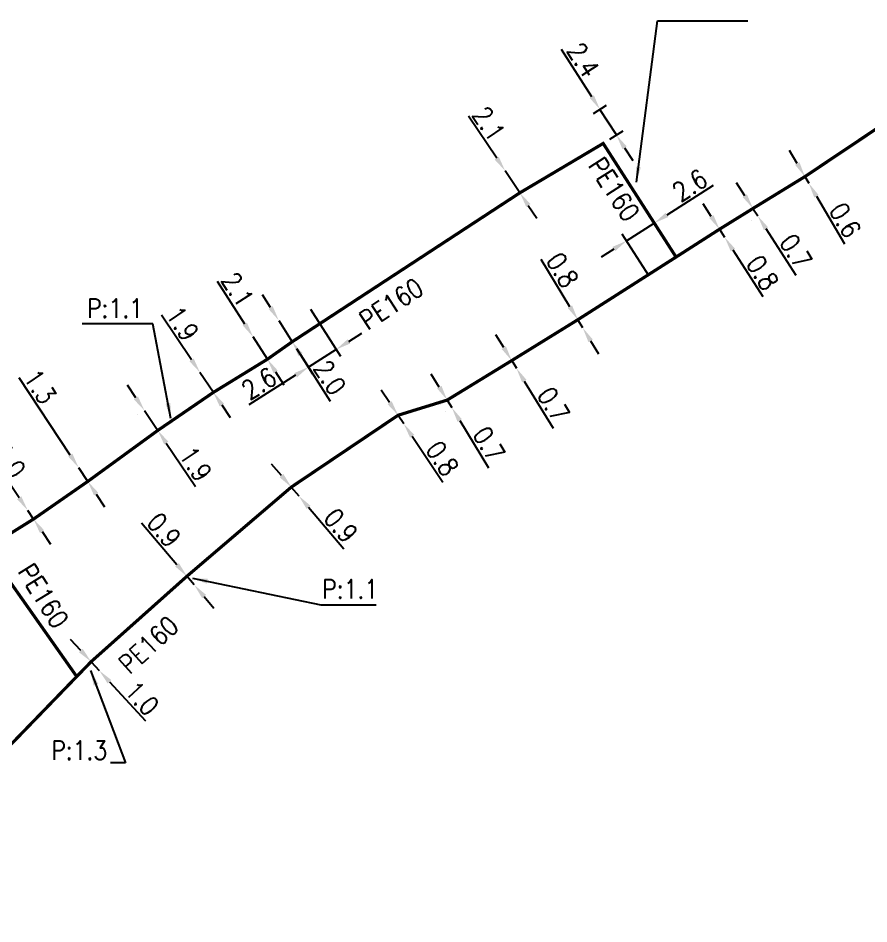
# Model space of a CAD drawing. Header units: millimetres. Extents: x 150994 to 151987, y 125997 to 127005.
# Drawn here: x 151358.4 to 151425.7, y 126854 to 126925.6 of the extents above; entities that cross this region are included whole.
import ezdxf

# ---------------------------------------------------------------- set-up
doc = ezdxf.new("R2010")
doc.units = ezdxf.units.MM
doc.header["$PDMODE"] = 34
doc.linetypes.add('L_100_PE', pattern=[14, 10, -1.5, 1, -1.5])
doc.layers.get('Defpoints').update_dxf_attribs({"linetype": 'CONTINUOUS'})
doc.layers.add('L_140', color=3, linetype='CONTINUOUS')
doc.styles.get("Standard").update_dxf_attribs({"font": 'romans.shx', "width": 0.85})
doc.dimstyles.get("Standard").update_dxf_attribs({"dimtxt": 1.5, "dimasz": 1.2, "dimexe": 0.625, "dimexo": 0.625, "dimgap": 0.25, "dimtad": 1, "dimdec": 1, "dimzin": 0, "dimdsep": 46, "dimtxsty": 'Standard', "dimcen": -0.5, "dimadec": 0, "dimazin": 0, "dimtfac": 1, "dimtdec": 1, "dimtmove": 0, "dimatfit": 3, "dimfxl": 0, "dimtolj": 1, "dimtzin": 0, "dimarcsym": 0})

# ---------------------------------------------------------------- blocks, each defined once
blk = doc.blocks.new('*D822')
at = {"layer": 'Defpoints', "color": 0, "linetype": 'Continuous', "transparency": 16777216}
for p in [(151364.213, 126874.737), (151364.856, 126874.038), (151364.856, 126874.038)]:
    blk.add_point(p, dxfattribs=at)
at = {"layer": 'L_140', "color": 0, "linetype": 'Continuous', "lineweight": -2, "transparency": 16777216}
for p, q in [((151363.401, 126875.621), (151362.589, 126876.505)), ((151364.213, 126874.737), (151364.856, 126874.038)), ((151365.667, 126873.154), (151368.502, 126870.069))]:
    blk.add_line(p, q, dxfattribs=at)
at = {"layer": 'L_140', "color": 0, "linetype": 'Continuous', "transparency": 16777216}
for points in [[(151363.548, 126875.756), (151363.254, 126875.486), (151364.213, 126874.737)], [(151365.815, 126873.29), (151365.52, 126873.019), (151364.856, 126874.038)]]:
    blk.add_solid(points, dxfattribs=at)
at = {"layer": 'L_140', "color": 0, "linetype": 'Continuous', "transparency": 16777216, "insert": (151368.227, 126871.846), "char_height": 1.5, "attachment_point": 5, "rotation": 312.57515}
blk.add_mtext('\\A1;1.0', dxfattribs=at)
blk = doc.blocks.new('*D823')
at = {"layer": 'Defpoints', "color": 0, "linetype": 'Continuous', "transparency": 16777216}
for p in [(151371.782, 126881.491), (151372.367, 126880.807), (151372.367, 126880.807)]:
    blk.add_point(p, dxfattribs=at)
at = {"layer": 'L_140', "color": 0, "linetype": 'Continuous', "lineweight": -2, "transparency": 16777216}
for p, q in [((151371.002, 126882.403), (151368.202, 126885.681)), ((151372.367, 126880.807), (151371.782, 126881.491)), ((151373.146, 126879.895), (151373.926, 126878.982))]:
    blk.add_line(p, q, dxfattribs=at)
at = {"layer": 'L_140', "color": 0, "linetype": 'Continuous', "transparency": 16777216}
for points in [[(151371.154, 126882.533), (151370.85, 126882.273), (151371.782, 126881.491)], [(151373.298, 126880.025), (151372.994, 126879.765), (151372.367, 126880.807)]]:
    blk.add_solid(points, dxfattribs=at)
at = {"layer": 'L_140', "color": 0, "linetype": 'Continuous', "transparency": 16777216, "insert": (151369.973, 126885.148), "char_height": 1.5, "attachment_point": 5, "rotation": 310.51477}
blk.add_mtext('\\A1;0.9', dxfattribs=at)
blk = doc.blocks.new('*D824')
at = {"layer": 'Defpoints', "color": 0, "linetype": 'Continuous', "transparency": 16777216}
for p in [(151380.036, 126888.543), (151380.62, 126887.859), (151380.62, 126887.859)]:
    blk.add_point(p, dxfattribs=at)
at = {"layer": 'L_140', "color": 0, "linetype": 'Continuous', "lineweight": -2, "transparency": 16777216}
for p, q in [((151379.256, 126889.455), (151378.477, 126890.368)), ((151380.036, 126888.543), (151380.62, 126887.859)), ((151380.511, 126888.949), (151380.511, 126888.949)), ((151381.4, 126886.946), (151384.199, 126883.669))]:
    blk.add_line(p, q, dxfattribs=at)
at = {"layer": 'L_140', "color": 0, "linetype": 'Continuous', "transparency": 16777216}
for points in [[(151379.408, 126889.585), (151379.104, 126889.325), (151380.036, 126888.543)], [(151381.552, 126887.076), (151381.247, 126886.816), (151380.62, 126887.859)]]:
    blk.add_solid(points, dxfattribs=at)
at = {"layer": 'L_140', "color": 0, "linetype": 'Continuous', "transparency": 16777216, "insert": (151383.95, 126885.501), "char_height": 1.5, "attachment_point": 5, "rotation": 310.50646}
blk.add_mtext('\\A1;0.9', dxfattribs=at)
blk = doc.blocks.new('*D825')
at = {"layer": 'Defpoints', "color": 0, "linetype": 'Continuous', "transparency": 16777216}
for p in [(151388.475, 126894.225), (151388.92, 126893.56), (151388.92, 126893.56)]:
    blk.add_point(p, dxfattribs=at)
at = {"layer": 'L_140', "color": 0, "linetype": 'Continuous', "lineweight": -2, "transparency": 16777216}
for p, q in [((151387.807, 126895.222), (151387.138, 126896.218)), ((151388.475, 126894.225), (151388.92, 126893.56)), ((151389.589, 126892.564), (151392.023, 126888.933))]:
    blk.add_line(p, q, dxfattribs=at)
at = {"layer": 'L_140', "color": 0, "linetype": 'Continuous', "transparency": 16777216}
for points in [[(151387.973, 126895.333), (151387.64, 126895.11), (151388.475, 126894.225)], [(151389.755, 126892.675), (151389.422, 126892.452), (151388.92, 126893.56)]]:
    blk.add_solid(points, dxfattribs=at)
at = {"layer": 'L_140', "color": 0, "linetype": 'Continuous', "transparency": 16777216, "insert": (151391.97, 126890.807), "char_height": 1.5, "attachment_point": 5, "rotation": 303.83785}
blk.add_mtext('\\A1;0.8', dxfattribs=at)
blk = doc.blocks.new('*D826')
at = {"layer": 'Defpoints', "color": 0, "linetype": 'Continuous', "transparency": 16777216}
for p in [(151392.358, 126895.425), (151392.723, 126894.828), (151392.723, 126894.828)]:
    blk.add_point(p, dxfattribs=at)
at = {"layer": 'L_140', "color": 0, "linetype": 'Continuous', "lineweight": -2, "transparency": 16777216}
for p, q in [((151391.731, 126896.448), (151391.104, 126897.472)), ((151391.825, 126895.099), (151391.825, 126895.099)), ((151392.358, 126895.425), (151392.723, 126894.828)), ((151392.19, 126894.502), (151392.19, 126894.502)), ((151393.35, 126893.805), (151395.633, 126890.077))]:
    blk.add_line(p, q, dxfattribs=at)
at = {"layer": 'L_140', "color": 0, "linetype": 'Continuous', "transparency": 16777216}
for points in [[(151391.902, 126896.553), (151391.561, 126896.344), (151392.358, 126895.425)], [(151393.521, 126893.909), (151393.18, 126893.7), (151392.723, 126894.828)]]:
    blk.add_solid(points, dxfattribs=at)
at = {"layer": 'L_140', "color": 0, "linetype": 'Continuous', "transparency": 16777216, "insert": (151395.658, 126891.951), "char_height": 1.5, "attachment_point": 5, "rotation": 301.48393}
blk.add_mtext('\\A1;0.7', dxfattribs=at)
blk = doc.blocks.new('*D827')
at = {"layer": 'Defpoints', "color": 0, "linetype": 'Continuous', "transparency": 16777216}
for p in [(151397.459, 126898.549), (151397.824, 126897.952), (151397.824, 126897.952)]:
    blk.add_point(p, dxfattribs=at)
at = {"layer": 'L_140', "color": 0, "linetype": 'Continuous', "lineweight": -2, "transparency": 16777216}
for p, q in [((151396.832, 126899.572), (151396.205, 126900.595)), ((151397.459, 126898.549), (151397.824, 126897.952)), ((151398.451, 126896.928), (151400.734, 126893.201))]:
    blk.add_line(p, q, dxfattribs=at)
at = {"layer": 'L_140', "color": 0, "linetype": 'Continuous', "transparency": 16777216}
for points in [[(151397.002, 126899.677), (151396.661, 126899.468), (151397.459, 126898.549)], [(151398.621, 126897.033), (151398.28, 126896.824), (151397.824, 126897.952)]]:
    blk.add_solid(points, dxfattribs=at)
at = {"layer": 'L_140', "color": 0, "linetype": 'Continuous', "transparency": 16777216, "insert": (151400.758, 126895.075), "char_height": 1.5, "attachment_point": 5, "rotation": 301.48393}
blk.add_mtext('\\A1;0.7', dxfattribs=at)
blk = doc.blocks.new('*D828')
at = {"layer": 'Defpoints', "color": 0, "linetype": 'Continuous', "transparency": 16777216}
for p in [(151402.682, 126901.779), (151403.071, 126901.138), (151403.071, 126901.138)]:
    blk.add_point(p, dxfattribs=at)
at = {"layer": 'L_140', "color": 0, "linetype": 'Continuous', "lineweight": -2, "transparency": 16777216}
for p, q in [((151402.059, 126902.805), (151399.791, 126906.541)), ((151403.071, 126901.138), (151402.682, 126901.779)), ((151403.694, 126900.112), (151404.317, 126899.086))]:
    blk.add_line(p, q, dxfattribs=at)
at = {"layer": 'L_140', "color": 0, "linetype": 'Continuous', "transparency": 16777216}
for points in [[(151402.23, 126902.908), (151401.889, 126902.701), (151402.682, 126901.779)], [(151403.865, 126900.216), (151403.523, 126900.008), (151403.071, 126901.138)]]:
    blk.add_solid(points, dxfattribs=at)
at = {"layer": 'L_140', "color": 0, "linetype": 'Continuous', "transparency": 16777216, "insert": (151401.469, 126905.705), "char_height": 1.5, "attachment_point": 5, "rotation": 301.26356}
blk.add_mtext('\\A1;0.8', dxfattribs=at)
blk = doc.blocks.new('*D829')
at = {"layer": 'Defpoints', "color": 0, "linetype": 'Continuous', "transparency": 16777216}
for p in [(151406.536, 126908.019), (151410.447, 126906.734), (151408.668, 126904.693)]:
    blk.add_point(p, dxfattribs=at)
at = {"layer": 'L_140', "color": 0, "linetype": 'Continuous', "lineweight": -2, "transparency": 16777216}
for p, q in [((151409.735, 126910.069), (151413.415, 126912.429)), ((151410.11, 126907.26), (151408.387, 126909.948)), ((151406.536, 126908.019), (151408.725, 126909.422)), ((151408.331, 126905.219), (151406.199, 126908.545)), ((151405.526, 126907.371), (151404.515, 126906.724))]:
    blk.add_line(p, q, dxfattribs=at)
at = {"layer": 'L_140', "color": 0, "linetype": 'Continuous', "transparency": 16777216}
for points in [[(151409.627, 126910.238), (151409.843, 126909.901), (151408.725, 126909.422)], [(151405.418, 126907.539), (151405.633, 126907.203), (151406.536, 126908.019)]]:
    blk.add_solid(points, dxfattribs=at)
at = {"layer": 'L_140', "color": 0, "linetype": 'Continuous', "transparency": 16777216, "insert": (151411.541, 126912.415), "char_height": 1.5, "attachment_point": 5, "rotation": 32.66062}
blk.add_mtext('\\A1;2.6', dxfattribs=at)
blk = doc.blocks.new('*D832')
at = {"layer": 'Defpoints', "color": 0, "linetype": 'Continuous', "transparency": 16777216}
for p in [(151420.633, 126913.096), (151420.936, 126912.578), (151420.936, 126912.578)]:
    blk.add_point(p, dxfattribs=at)
at = {"layer": 'L_140', "color": 0, "linetype": 'Continuous', "lineweight": -2, "transparency": 16777216}
for p, q in [((151420.027, 126914.131), (151419.421, 126915.167)), ((151420.633, 126913.096), (151420.936, 126912.578)), ((151421.542, 126911.542), (151423.749, 126907.769))]:
    blk.add_line(p, q, dxfattribs=at)
at = {"layer": 'L_140', "color": 0, "linetype": 'Continuous', "transparency": 16777216}
for points in [[(151420.199, 126914.232), (151419.854, 126914.03), (151420.633, 126913.096)], [(151421.714, 126911.643), (151421.369, 126911.441), (151420.936, 126912.578)]]:
    blk.add_solid(points, dxfattribs=at)
at = {"layer": 'L_140', "color": 0, "linetype": 'Continuous', "transparency": 16777216, "insert": (151423.812, 126909.643), "char_height": 1.5, "attachment_point": 5, "rotation": 300.32934}
blk.add_mtext('\\A1;0.6', dxfattribs=at)
blk = doc.blocks.new('*D833')
at = {"layer": 'Defpoints', "color": 0, "linetype": 'Continuous', "transparency": 16777216}
for p in [(151416.529, 126910.578), (151416.907, 126909.989), (151416.907, 126909.989)]:
    blk.add_point(p, dxfattribs=at)
at = {"layer": 'L_140', "color": 0, "linetype": 'Continuous', "lineweight": -2, "transparency": 16777216}
for p, q in [((151415.88, 126911.587), (151415.231, 126912.597)), ((151416.003, 126910.24), (151416.003, 126910.24)), ((151416.529, 126910.578), (151416.907, 126909.989)), ((151416.382, 126909.651), (151416.382, 126909.651)), ((151417.556, 126908.98), (151419.92, 126905.302))]:
    blk.add_line(p, q, dxfattribs=at)
at = {"layer": 'L_140', "color": 0, "linetype": 'Continuous', "transparency": 16777216}
for points in [[(151416.048, 126911.695), (151415.712, 126911.479), (151416.529, 126910.578)], [(151417.724, 126909.088), (151417.388, 126908.871), (151416.907, 126909.989)]]:
    blk.add_solid(points, dxfattribs=at)
at = {"layer": 'L_140', "color": 0, "linetype": 'Continuous', "transparency": 16777216, "insert": (151419.904, 126907.177), "char_height": 1.5, "attachment_point": 5, "rotation": 302.73347}
blk.add_mtext('\\A1;0.7', dxfattribs=at)
blk = doc.blocks.new('*D834')
at = {"layer": 'Defpoints', "color": 0, "linetype": 'Continuous', "transparency": 16777216}
for p in [(151413.883, 126908.936), (151414.288, 126908.305), (151414.288, 126908.305)]:
    blk.add_point(p, dxfattribs=at)
at = {"layer": 'L_140', "color": 0, "linetype": 'Continuous', "lineweight": -2, "transparency": 16777216}
for p, q in [((151413.234, 126909.946), (151412.585, 126910.955)), ((151413.883, 126908.936), (151414.288, 126908.305)), ((151414.937, 126907.296), (151417.301, 126903.619))]:
    blk.add_line(p, q, dxfattribs=at)
at = {"layer": 'L_140', "color": 0, "linetype": 'Continuous', "transparency": 16777216}
for points in [[(151413.402, 126910.054), (151413.065, 126909.838), (151413.883, 126908.936)], [(151415.105, 126907.404), (151414.769, 126907.188), (151414.288, 126908.305)]]:
    blk.add_solid(points, dxfattribs=at)
at = {"layer": 'L_140', "color": 0, "linetype": 'Continuous', "transparency": 16777216, "insert": (151417.285, 126905.493), "char_height": 1.5, "attachment_point": 5, "rotation": 302.73347}
blk.add_mtext('\\A1;0.8', dxfattribs=at)
blk = doc.blocks.new('*D835')
at = {"layer": 'Defpoints', "color": 0, "linetype": 'Continuous', "transparency": 16777216}
for p in [(151404.435, 126918.407), (151403.393, 126917.739), (151404.688, 126915.719)]:
    blk.add_point(p, dxfattribs=at)
at = {"layer": 'L_140', "color": 0, "linetype": 'Continuous', "lineweight": -2, "transparency": 16777216}
for p, q in [((151403.788, 126919.417), (151401.396, 126923.149)), ((151403.919, 126918.076), (151404.962, 126918.744)), ((151405.731, 126916.387), (151404.435, 126918.407)), ((151405.215, 126916.056), (151406.257, 126916.724)), ((151406.378, 126915.376), (151407.026, 126914.366))]:
    blk.add_line(p, q, dxfattribs=at)
at = {"layer": 'L_140', "color": 0, "linetype": 'Continuous', "transparency": 16777216}
for points in [[(151403.956, 126919.525), (151403.619, 126919.31), (151404.435, 126918.407)], [(151406.547, 126915.484), (151406.21, 126915.268), (151405.731, 126916.387)]]:
    blk.add_solid(points, dxfattribs=at)
at = {"layer": 'L_140', "color": 0, "linetype": 'Continuous', "transparency": 16777216, "insert": (151403.11, 126922.328), "char_height": 1.5, "attachment_point": 5, "rotation": 302.66062}
blk.add_mtext('\\A1;2.4', dxfattribs=at)
blk = doc.blocks.new('*D836')
at = {"layer": 'Defpoints', "color": 0, "linetype": 'Continuous', "transparency": 16777216}
for p in [(151396.936, 126913.56), (151396.936, 126913.56), (151398.104, 126911.815)]:
    blk.add_point(p, dxfattribs=at)
at = {"layer": 'L_140', "color": 0, "linetype": 'Continuous', "lineweight": -2, "transparency": 16777216}
for p, q in [((151396.269, 126914.558), (151394.041, 126917.888)), ((151398.104, 126911.815), (151396.936, 126913.56)), ((151398.771, 126910.817), (151399.438, 126909.82))]:
    blk.add_line(p, q, dxfattribs=at)
at = {"layer": 'L_140', "color": 0, "linetype": 'Continuous', "transparency": 16777216}
for points in [[(151396.435, 126914.669), (151396.103, 126914.446), (151396.936, 126913.56)], [(151398.937, 126910.929), (151398.605, 126910.706), (151398.104, 126911.815)]]:
    blk.add_solid(points, dxfattribs=at)
at = {"layer": 'L_140', "color": 0, "linetype": 'Continuous', "transparency": 16777216, "insert": (151395.652, 126917.278), "char_height": 1.5, "attachment_point": 5, "rotation": 303.78124}
blk.add_mtext('\\A1;2.1', dxfattribs=at)
blk = doc.blocks.new('*D837')
at = {"layer": 'Defpoints', "color": 0, "linetype": 'Continuous', "transparency": 16777216}
for p in [(151381.228, 126903.135), (151380.113, 126900.04), (151383.583, 126899.425)]:
    blk.add_point(p, dxfattribs=at)
at = {"layer": 'L_140', "color": 0, "linetype": 'Continuous', "lineweight": -2, "transparency": 16777216}
for p, q in [((151381.563, 126902.607), (151383.918, 126898.898)), ((151384.596, 126900.068), (151385.609, 126900.712)), ((151380.448, 126899.512), (151381.723, 126897.504)), ((151383.583, 126899.425), (151381.388, 126898.032)), ((151380.375, 126897.388), (151376.685, 126895.045))]:
    blk.add_line(p, q, dxfattribs=at)
at = {"layer": 'L_140', "color": 0, "linetype": 'Continuous', "transparency": 16777216}
for points in [[(151384.489, 126900.237), (151384.704, 126899.899), (151383.583, 126899.425)], [(151380.268, 126897.557), (151380.482, 126897.22), (151381.388, 126898.032)]]:
    blk.add_solid(points, dxfattribs=at)
at = {"layer": 'L_140', "color": 0, "linetype": 'Continuous', "transparency": 16777216, "insert": (151377.487, 126896.74), "char_height": 1.5, "attachment_point": 5, "rotation": 32.41031}
blk.add_mtext('\\A1;2.6', dxfattribs=at)
blk = doc.blocks.new('*D838')
at = {"layer": 'Defpoints', "color": 0, "linetype": 'Continuous', "transparency": 16777216}
for p in [(151379.041, 126901.728), (151379.041, 126901.728), (151380.113, 126900.04)]:
    blk.add_point(p, dxfattribs=at)
at = {"layer": 'L_140', "color": 0, "linetype": 'Continuous', "lineweight": -2, "transparency": 16777216}
for p, q in [((151378.398, 126902.741), (151377.755, 126903.755)), ((151379.041, 126901.728), (151380.113, 126900.04)), ((151380.756, 126899.027), (151383.099, 126895.336))]:
    blk.add_line(p, q, dxfattribs=at)
at = {"layer": 'L_140', "color": 0, "linetype": 'Continuous', "transparency": 16777216}
for points in [[(151378.567, 126902.849), (151378.229, 126902.634), (151379.041, 126901.728)], [(151380.925, 126899.134), (151380.588, 126898.92), (151380.113, 126900.04)]]:
    blk.add_solid(points, dxfattribs=at)
at = {"layer": 'L_140', "color": 0, "linetype": 'Continuous', "transparency": 16777216, "insert": (151383.094, 126897.211), "char_height": 1.5, "attachment_point": 5, "rotation": 302.41031}
blk.add_mtext('\\A1;2.0', dxfattribs=at)
blk = doc.blocks.new('*D839')
at = {"layer": 'Defpoints', "color": 0, "linetype": 'Continuous', "transparency": 16777216}
for p in [(151377.014, 126900.424), (151377.014, 126900.424), (151378.151, 126898.658)]:
    blk.add_point(p, dxfattribs=at)
at = {"layer": 'L_140', "color": 0, "linetype": 'Continuous', "lineweight": -2, "transparency": 16777216}
for p, q in [((151376.365, 126901.434), (151374.197, 126904.804)), ((151378.151, 126898.658), (151377.014, 126900.424)), ((151378.8, 126897.649), (151379.449, 126896.64))]:
    blk.add_line(p, q, dxfattribs=at)
at = {"layer": 'L_140', "color": 0, "linetype": 'Continuous', "transparency": 16777216}
for points in [[(151376.533, 126901.542), (151376.197, 126901.325), (151377.014, 126900.424)], [(151378.968, 126897.757), (151378.632, 126897.541), (151378.151, 126898.658)]]:
    blk.add_solid(points, dxfattribs=at)
at = {"layer": 'L_140', "color": 0, "linetype": 'Continuous', "transparency": 16777216, "insert": (151375.798, 126904.164), "char_height": 1.5, "attachment_point": 5, "rotation": 302.75405}
blk.add_mtext('\\A1;2.1', dxfattribs=at)
blk = doc.blocks.new('*D840')
at = {"layer": 'Defpoints', "color": 0, "linetype": 'Continuous', "transparency": 16777216}
for p in [(151372.818, 126897.61), (151372.818, 126897.61), (151373.876, 126896.032)]:
    blk.add_point(p, dxfattribs=at)
at = {"layer": 'L_140', "color": 0, "linetype": 'Continuous', "lineweight": -2, "transparency": 16777216}
for p, q in [((151372.15, 126898.607), (151369.783, 126902.137)), ((151373.876, 126896.032), (151372.818, 126897.61)), ((151374.544, 126895.036), (151375.213, 126894.039))]:
    blk.add_line(p, q, dxfattribs=at)
at = {"layer": 'L_140', "color": 0, "linetype": 'Continuous', "transparency": 16777216}
for points in [[(151372.316, 126898.718), (151371.983, 126898.496), (151372.818, 126897.61)], [(151374.711, 126895.147), (151374.378, 126894.924), (151373.876, 126896.032)]]:
    blk.add_solid(points, dxfattribs=at)
at = {"layer": 'L_140', "color": 0, "linetype": 'Continuous', "transparency": 16777216, "insert": (151371.429, 126901.478), "char_height": 1.5, "attachment_point": 5, "rotation": 303.84512}
blk.add_mtext('\\A1;1.9', dxfattribs=at)
blk = doc.blocks.new('*D841')
at = {"layer": 'Defpoints', "color": 0, "linetype": 'Continuous', "transparency": 16777216}
for p in [(151368.424, 126894.603), (151368.424, 126894.603), (151369.484, 126893.026)]:
    blk.add_point(p, dxfattribs=at)
at = {"layer": 'L_140', "color": 0, "linetype": 'Continuous', "lineweight": -2, "transparency": 16777216}
for p, q in [((151367.755, 126895.599), (151367.086, 126896.595)), ((151367.906, 126894.254), (151367.906, 126894.254)), ((151368.424, 126894.603), (151369.484, 126893.026)), ((151368.965, 126892.677), (151368.965, 126892.677)), ((151370.153, 126892.03), (151372.456, 126888.603))]:
    blk.add_line(p, q, dxfattribs=at)
at = {"layer": 'L_140', "color": 0, "linetype": 'Continuous', "transparency": 16777216}
for points in [[(151367.921, 126895.71), (151367.589, 126895.487), (151368.424, 126894.603)], [(151370.319, 126892.141), (151369.987, 126891.918), (151369.484, 126893.026)]]:
    blk.add_solid(points, dxfattribs=at)
at = {"layer": 'L_140', "color": 0, "linetype": 'Continuous', "transparency": 16777216, "insert": (151372.469, 126890.376), "char_height": 1.5, "attachment_point": 5, "rotation": 303.89778}
blk.add_mtext('\\A1;1.9', dxfattribs=at)
blk = doc.blocks.new('*D843')
at = {"layer": 'Defpoints', "color": 0, "linetype": 'Continuous', "transparency": 16777216}
for p in [(151359.201, 126886.704), (151359.201, 126886.704), (151359.665, 126886.016)]:
    blk.add_point(p, dxfattribs=at)
at = {"layer": 'L_140', "color": 0, "linetype": 'Continuous', "lineweight": -2, "transparency": 16777216}
for p, q in [((151358.53, 126887.699), (151356.094, 126891.315)), ((151359.665, 126886.016), (151359.201, 126886.704)), ((151360.335, 126885.021), (151361.006, 126884.026))]:
    blk.add_line(p, q, dxfattribs=at)
at = {"layer": 'L_140', "color": 0, "linetype": 'Continuous', "transparency": 16777216}
for points in [[(151358.696, 126887.811), (151358.364, 126887.588), (151359.201, 126886.704)], [(151360.501, 126885.133), (151360.169, 126884.909), (151359.665, 126886.016)]]:
    blk.add_solid(points, dxfattribs=at)
at = {"layer": 'L_140', "color": 0, "linetype": 'Continuous', "transparency": 16777216, "insert": (151357.759, 126890.634), "char_height": 1.5, "attachment_point": 5, "rotation": 303.97425}
blk.add_mtext('\\A1;1.0', dxfattribs=at)
blk = doc.blocks.new('*D844')
at = {"layer": 'Defpoints', "color": 0, "linetype": 'Continuous', "transparency": 16777216}
for p in [(151363.231, 126890.077), (151363.231, 126890.077), (151363.949, 126888.993)]:
    blk.add_point(p, dxfattribs=at)
at = {"layer": 'L_140', "color": 0, "linetype": 'Continuous', "lineweight": -2, "transparency": 16777216}
for p, q in [((151362.568, 126891.077), (151358.52, 126897.187)), ((151363.949, 126888.993), (151363.231, 126890.077)), ((151364.611, 126887.993), (151365.274, 126886.992))]:
    blk.add_line(p, q, dxfattribs=at)
at = {"layer": 'L_140', "color": 0, "linetype": 'Continuous', "transparency": 16777216}
for points in [[(151362.734, 126891.188), (151362.401, 126890.967), (151363.231, 126890.077)], [(151364.778, 126888.103), (151364.445, 126887.882), (151363.949, 126888.993)]]:
    blk.add_solid(points, dxfattribs=at)
at = {"layer": 'L_140', "color": 0, "linetype": 'Continuous', "transparency": 16777216, "insert": (151360.179, 126896.493), "char_height": 1.5, "attachment_point": 5, "rotation": 303.52612}
blk.add_mtext('\\A1;1.3', dxfattribs=at)

msp = doc.modelspace()

# ---------------------------------------------------------------- linework, layer by layer
at = {"layer": 'L_140', "linetype": 'L_100_PE', "ltscale": 0.5, "const_width": 0.25, "flags": 128}
for points in [[(151670.359, 126934.932), (151668.655, 126936.593), (151660.426, 126944.62), (151659.311, 126945.744), (151656.768, 126947.729), (151653.172, 126950.791), (151651.499, 126952.224), (151644.663, 126956.981), (151640.465, 126958.651), (151627.681, 126962.012), (151627.681, 126962.012), (151627.681, 126962.012), (151621.832, 126962.869), (151613.175, 126962.877), (151599.137, 126963.041), (151591.188, 126962.933), (151578.028, 126962.992), (151570.205, 126962.822), (151553.895, 126962.344), (151540.355, 126961.04), (151535.119, 126960.21), (151534.621, 126960.151), (151512.479, 126955.929), (151503.014, 126953.41), (151489.728, 126949.274), (151480.866, 126945.966), (151474.583, 126943.02), (151471.615, 126941.763), (151462.849, 126937.82), (151450.26, 126931.546), (151443.135, 126925.95), (151433.035, 126920.725), (151427.071, 126917.408), (151420.633, 126913.096), (151416.529, 126910.578), (151413.883, 126908.936), (151410.447, 126906.734), (151402.682, 126901.779), (151397.459, 126898.549), (151392.358, 126895.425), (151388.475, 126894.225), (151380.036, 126888.543), (151371.782, 126881.491), (151364.213, 126874.737), (151363.075, 126873.562), (151354.463, 126864.667), (151349.085, 126859.672), (151345.133, 126854.904), (151344.492, 126854.131)], [(151363.018, 126873.644), (151355.946, 126883.695)]]:
    msp.add_lwpolyline(points, dxfattribs=at)
msp.add_lwpolyline([(151342.77, 126880.061, 0.042052), (151344.495, 126879.901, 0.060749), (151349.035, 126880.356, 0.035506), (151353.162, 126882.097, 0.025429), (151355.946, 126883.695), (151359.665, 126886.016), (151363.949, 126888.993), (151369.484, 126893.026), (151373.876, 126896.032), (151378.151, 126898.658), (151380.113, 126900.04), (151398.104, 126911.815), (151404.688, 126915.719), (151410.447, 126906.734)], format="xyb", dxfattribs=at)

# ---------------------------------------------------------------- texts
at = {"layer": 'L_140', "linetype": 'Continuous', "width": 0.85}
for rotation, p in [(302.66062, (151403.446, 126913.984)), (33.3419, (151386.072, 126900.908)), (301.9341, (151358.356, 126881.86)), (42.57515, (151367.249, 126873.673))]:
    msp.add_text('PE160', height=1.5, rotation=rotation, dxfattribs=at).set_placement(p)
at = {"layer": 'L_140', "linetype": 'Continuous', "char_height": 1.5}
for s, insert, attachment_point in [('P:1.1', (151368.315, 126901.933), 9), ('P:1.1', (151382.474, 126879.726), 7), ('P:1.3', (151365.488, 126866.987), 9)]:
    msp.add_mtext(s, dxfattribs=dict(at, insert=insert, attachment_point=attachment_point))

# ---------------------------------------------------------------- dimensions: what is measured, and where the dimension line sits
at = {"layer": 'L_140', "linetype": 'Continuous'}
for base, p1, p2, angle, picture, middle in [((151404.435, 126918.407), (151404.688, 126915.719), (151403.393, 126917.739), 302.66062, '*D835', (151402.268, 126921.788)), ((151396.936, 126913.56), (151398.104, 126911.815), (151396.936, 126913.56), 303.78124, '*D836', (151394.821, 126916.722)), ((151420.936, 126912.578), (151420.633, 126913.096), (151420.936, 126912.578), 120.32934, '*D832', (151422.948, 126909.138)), ((151406.536, 126908.019), (151410.447, 126906.734), (151408.668, 126904.693), 32.66062, '*D829', (151412.08, 126911.573)), ((151416.907, 126909.989), (151416.529, 126910.578), (151416.907, 126909.989), 122.73347, '*D833', (151419.063, 126906.636)), ((151414.2882, 126908.3054), (151413.8826, 126908.9363), (151414.2882, 126908.3054), 122.73347, '*D834', (151416.4434, 126904.9526)), ((151403.0715, 126901.1377), (151402.682268, 126901.778792), (151403.0715, 126901.1377), 121.263561, '*D828', (151400.61378, 126905.185737)), ((151377.014, 126900.424), (151378.151, 126898.658), (151377.014, 126900.424), 302.75405, '*D839', (151374.957, 126903.623)), ((151379.041, 126901.728), (151380.113, 126900.04), (151379.041, 126901.728), 302.41031, '*D838', (151382.25, 126896.675)), ((151372.818, 126897.61), (151373.876, 126896.032), (151372.818, 126897.61), 303.84512, '*D840', (151370.598, 126900.921)), ((151383.583, 126899.425), (151380.113, 126900.04), (151381.228, 126903.135), 212.41031, '*D837', (151378.023, 126895.895)), ((151397.824, 126897.952), (151397.459, 126898.549), (151397.824, 126897.952), 121.48393, '*D827', (151399.906, 126894.553)), ((151363.231, 126890.077), (151363.949, 126888.993), (151363.231, 126890.077), 303.52612, '*D844', (151359.346, 126895.941)), ((151392.723, 126894.828), (151392.358, 126895.425), (151392.723, 126894.828), 121.48393, '*D826', (151394.805, 126891.429)), ((151368.424, 126894.603), (151369.484, 126893.026), (151368.424, 126894.603), 303.89778, '*D841', (151371.639, 126889.818)), ((151388.92, 126893.56), (151388.475, 126894.225), (151388.92, 126893.56), 123.83785, '*D825', (151391.14, 126890.25)), ((151380.62, 126887.859), (151380.036, 126888.543), (151380.62, 126887.859), 130.50646, '*D824', (151383.189, 126884.851)), ((151372.367, 126880.807), (151371.782, 126881.491), (151372.367, 126880.807), 130.51477, '*D823', (151369.212, 126884.498)), ((151364.856, 126874.038), (151364.213, 126874.737), (151364.856, 126874.038), 132.57515, '*D822', (151367.491, 126871.17))]:
    dim = msp.add_linear_dim(base=base, p1=p1, p2=p2, angle=angle, dimstyle='Standard', dxfattribs=at)
    dim.commit()
    dim.dimension.update_dxf_attribs({"geometry": picture, "text_midpoint": middle, "dimtype": 160})
dim = msp.add_linear_dim(base=(151359.201, 126886.704), p1=(151359.665, 126886.016), p2=(151359.201, 126886.704), angle=303.97425, text='1.0', dimstyle='Standard', dxfattribs=at)
dim.commit()
dim.dimension.update_dxf_attribs({"geometry": '*D843', "text_midpoint": (151356.929, 126890.075), "dimtype": 160})

# ---------------------------------------------------------------- leaders
at = {"layer": 'L_140', "linetype": 'Continuous', "annotation_type": 0, "has_hookline": 1}
for points, hookline_direction, text_width in [([(151407.313, 126912.662), (151408.973, 126925.425), (151410.173, 126925.425)], 0, 5.707), ([(151370.512, 126893.98), (151369.097, 126901.45), (151367.897, 126901.45)], 1, 4.129), ([(151372.22, 126881.343), (151382.36, 126879.242)], 0, 4.129)]:
    msp.add_leader(points, dimstyle='Standard', dxfattribs=dict(at, hookline_direction=hookline_direction, text_width=text_width))
at = {"layer": 'L_140', "linetype": 'Continuous'}
msp.add_leader([(151364.172, 126874.035), (151366.938, 126866.737), (151365.738, 126866.737)], dimstyle='Standard', dxfattribs=at)

doc.saveas('drawing.dxf')
